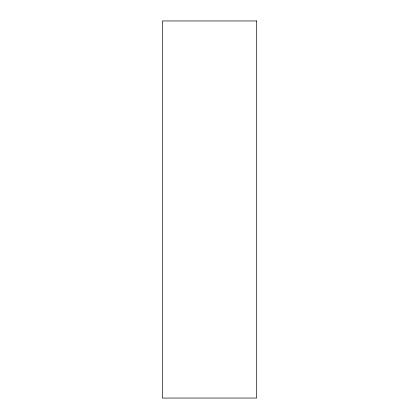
<?xml version="1.0" encoding="UTF-8"?>
<svg xmlns="http://www.w3.org/2000/svg" width="419" height="419" viewBox="0 0 419 419"><rect width="100%" height="100%" fill="white"/><g stroke="black" fill="none" stroke-linecap="round" stroke-linejoin="round"><path stroke-width="0.63" d="M256.638 20.95L162.363 20.95L162.363 398.05L256.638 398.05L256.638 20.95"/></g></svg>
